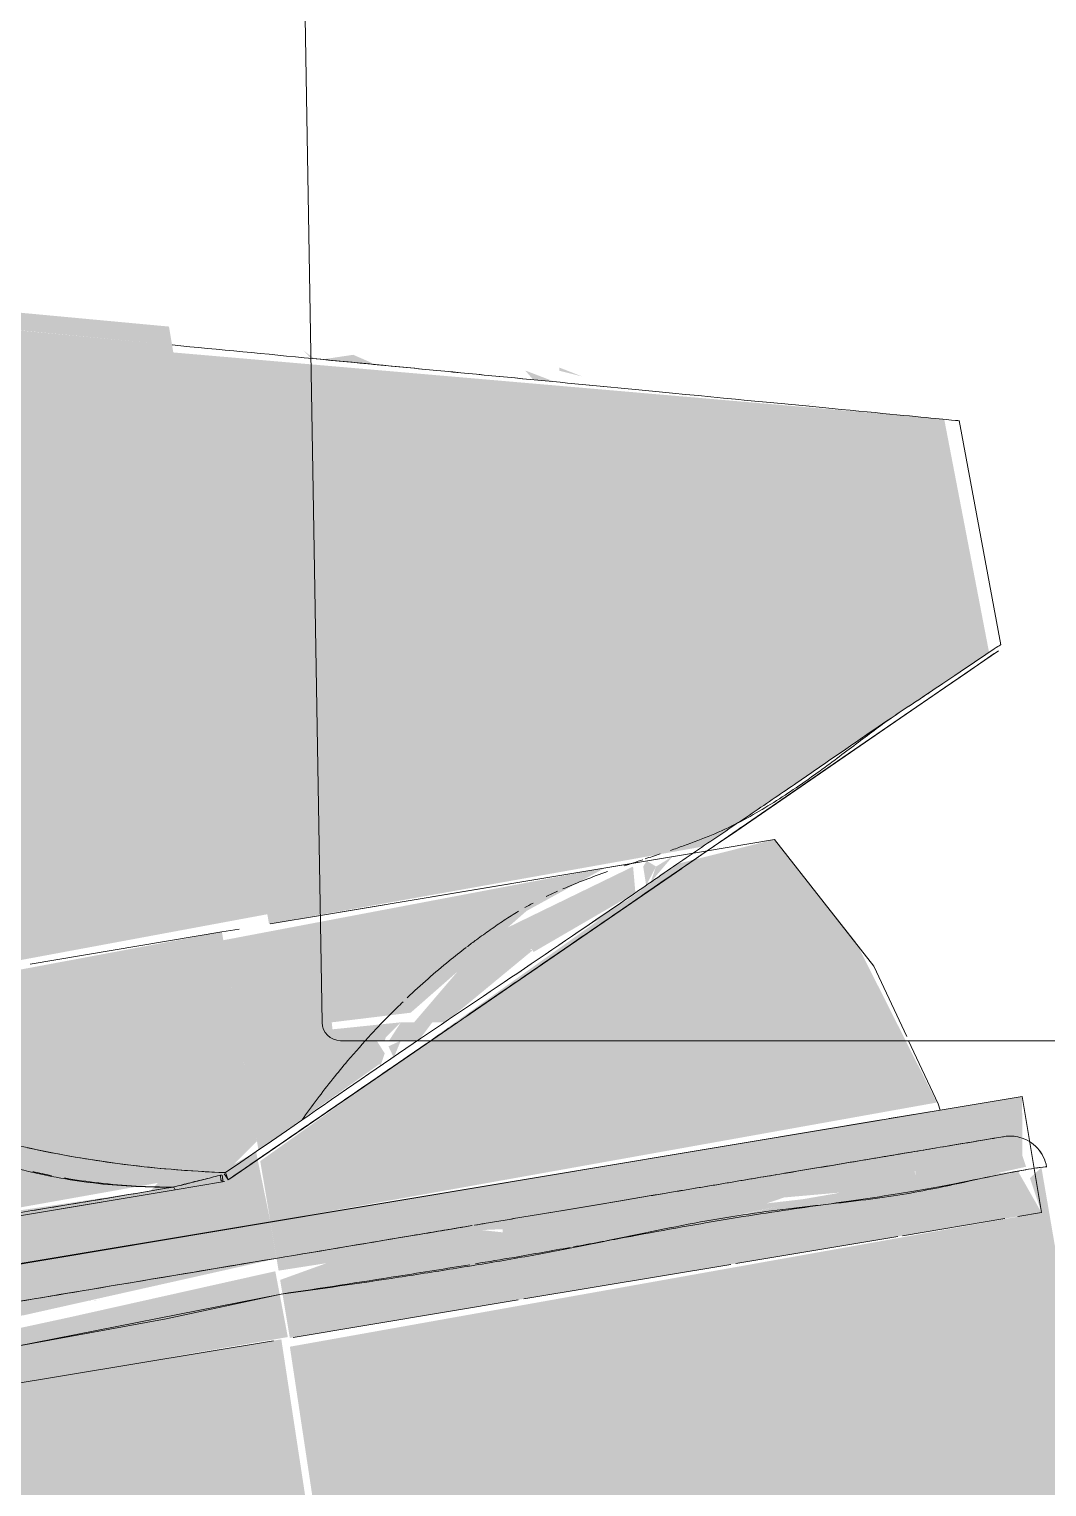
# Model space of a CAD drawing. Header units: millimetres. Extents: x 10406 to 76706, y -2377 to 12445.
# Drawn here: x 39262.58 to 39290.3, y 9205.29 to 9245 of the extents above; entities that cross this region are included whole.
import ezdxf

# ---------------------------------------------------------------- set-up
doc = ezdxf.new("R2010")
doc.units = ezdxf.units.MM
for name, color, linetype, lineweight in [('0-1', 7, 'Continuous', 9), ('A-GENM', 7, 'Continuous', 9), ('A-WALL-PATT', 7, 'Continuous', 9), ('P-SANR-FIXT', 7, 'Continuous', 9)]:
    doc.layers.add(name, color=color, linetype=linetype, lineweight=lineweight)
doc.layers.add('0-2', color=7, linetype='Continuous', lineweight=9, transparency=0.7)

# ---------------------------------------------------------------- blocks, each defined once
blk = doc.blocks.new('смеситель для раковины - Default-30615600-Развертка 3_02-1')
at = {"layer": '0-2'}
for points in [[(24727.625, 9236.4), (24727.541, 9236.901), (24637.844, 9245.265), (24637.872, 9245.042), (24727.265, 9236.434)], [(24715.437, 9218.143), (24730.22, 9220.891), (24727.625, 9236.4), (24637.305, 9244.999), (24636.217, 9243.711), (24636.355, 9243.076), (24637.036, 9242.206), (24637.822, 9242.033), (24659.593, 9239.697), (24673.049, 9237.035), (24681.401, 9234.716), (24689.787, 9231.714), (24698.418, 9227.792), (24707.805, 9222.573), (24715.345, 9218.195)], [(24730.265, 9220.624), (24742.087, 9222.736), (24749.873, 9228.026), (24748.651, 9234.381), (24727.659, 9236.196), (24730.22, 9220.891)], [(24730.304, 9212.511), (24748.451, 9215.761), (24746.233, 9220.162), (24744.028, 9222.927), (24741.405, 9222.27), (24730.027, 9214.166), (24730.188, 9213.204)], [(24738.867, 9220.537), (24740.186, 9221.237), (24739.893, 9221.237), (24738.997, 9220.625)], [(24733.417, 9217.446), (24733.449, 9217.542), (24733.851, 9217.946), (24731.912, 9217.747), (24732.213, 9217.446)], [(24734.336, 9217.446), (24734.713, 9217.946), (24733.855, 9217.944), (24733.533, 9217.446), (24734.191, 9217.446)], [(24746.742, 9100), (24747.252, 9100), (24730.601, 9209.309), (24710.344, 9206.097), (24710.233, 9207.66), (24702.193, 9207.73), (24603.499, 9216.2), (24598.1, 9213.721), (24597.558, 9207.87), (24602.503, 9204.381), (24611.32, 9203.847), (24611.431, 9204.007), (24611.707, 9204.236), (24611.714, 9204.317), (24611.941, 9204.646), (24611.788, 9204.899), (24612.975, 9204.969), (24633.164, 9201.696), (24689.184, 9196.602), (24702.422, 9193.268), (24715.072, 9186.663), (24724.817, 9177.871), (24732.356, 9165.845), (24739.143, 9142.27), (24746.665, 9100)], [(24712.071, 9209.466), (24730.304, 9212.511), (24729.913, 9214.423), (24728.949, 9213.878), (24719.303, 9215.987), (24720.784, 9215.432), (24728.067, 9213.722), (24728.105, 9213.568), (24727.235, 9213.568), (24727.04, 9213.354), (24715.319, 9211.608), (24712.275, 9211.865), (24712.094, 9209.745)], [(24754.136, 9100), (24770.17, 9100), (24756.835, 9181.779), (24751.299, 9213.99), (24750.986, 9213.701), (24751.299, 9212.766), (24730.833, 9209.109), (24747.252, 9100), (24753.601, 9100)], [(24730.783, 9209.339), (24730.793, 9209.371), (24730.781, 9209.348)]]:
    blk.add_hatch(color=256, dxfattribs=at).paths.add_polyline_path(points)
h = blk.add_hatch(color=256, dxfattribs=at)
h.paths.add_polyline_path([(24744.894, 9234.74), (24745.227, 9234.915), (24744.87, 9234.743)])
h.paths.add_polyline_path([(24738.801, 9235.539), (24738.168, 9235.786), (24738.168, 9235.699)])
h.paths.add_polyline_path([(24739.654, 9235.243), (24739.648, 9235.448), (24739.648, 9235.243)])
h.paths.add_polyline_path([(24738.042, 9235.398), (24737.242, 9235.705), (24737.459, 9235.454)])
h.paths.add_polyline_path([(24733.17, 9235.866), (24732.559, 9236.132), (24731.713, 9236.006)])
h.paths.add_polyline_path([(24731.503, 9236.026), (24731.178, 9236.268), (24731.409, 9236.035)])
h = blk.add_hatch(color=256, dxfattribs=at)
h.paths.add_polyline_path([(24738.045, 9235.396), (24737.374, 9235.462), (24737.407, 9235.458)])
h.paths.add_polyline_path([(24739.648, 9235.242), (24738.801, 9235.325), (24738.801, 9235.323)])
h.paths.add_polyline_path([(24733.171, 9235.866), (24733.17, 9235.866), (24731.713, 9236.006)])
h = blk.add_hatch(color=256, dxfattribs=at)
h.paths.add_polyline_path([(24729.977, 9214.467), (24733.277, 9216.81), (24733.419, 9217.097), (24733.198, 9217.446), (24732.007, 9217.652), (24731.973, 9217.946), (24734.123, 9218.208), (24737.281, 9220.982), (24739.415, 9222.155), (24729.021, 9220.183), (24729.953, 9214.613)])
h.paths.add_polyline_path([(24735.07, 9217.946), (24737.441, 9219.906), (24737.039, 9220.046), (24736.67, 9219.854), (24735.063, 9217.946)])
h.paths.add_polyline_path([(24740.655, 9221.758), (24741.252, 9222.463), (24740.805, 9222.19)])
h = blk.add_hatch(color=256, dxfattribs=at)
h.paths.add_polyline_path([(24733.29, 9216.732), (24733.417, 9217.099), (24733.198, 9217.293), (24733.277, 9216.81)])
h.paths.add_polyline_path([(24733.662, 9216.986), (24733.855, 9217.446), (24733.518, 9217.293), (24733.61, 9217.097)])
h.paths.add_polyline_path([(24735.019, 9217.946), (24735.33, 9218.215), (24737.407, 9219.95), (24737.473, 9219.864), (24740.243, 9221.476), (24740.179, 9222.19), (24736.186, 9220.248), (24734.216, 9217.946), (24734.977, 9217.946)])
h.paths.add_polyline_path([(24740.536, 9221.676), (24740.805, 9222.19), (24740.553, 9222.346), (24740.455, 9222.19)])
h = blk.add_hatch(color=256, dxfattribs=at)
h.paths.add_polyline_path([(24715.829, 9211.538), (24727.221, 9213.568), (24728.105, 9213.568), (24728.004, 9213.985), (24719.212, 9215.987), (24715.068, 9218.081), (24715.189, 9217.904), (24714.51, 9217.988), (24713.847, 9217.655), (24712.432, 9213.112), (24712.342, 9212.021), (24715.735, 9211.551)])
h.paths.add_polyline_path([(24729.082, 9213.852), (24729.937, 9214.708), (24728.983, 9220.41), (24715.796, 9217.943), (24720.887, 9215.436), (24728.949, 9213.878)])
h = blk.add_hatch(color=256, dxfattribs=at)
h.paths.add_polyline_path([(24736.053, 9212.287), (24736.629, 9212.225), (24736.629, 9212.311)])
h.paths.add_polyline_path([(24730.527, 9211.181), (24747.867, 9213.893), (24747.867, 9213.621), (24747.997, 9213.364), (24750.881, 9214.013), (24750.783, 9214.305), (24750.771, 9215.929), (24730.306, 9212.504), (24730.525, 9211.192)])
h.paths.add_polyline_path([(24742.681, 9212.623), (24746.168, 9213.365), (24744.801, 9213.127), (24743.515, 9212.979), (24742.863, 9212.7)])
h = blk.add_hatch(color=256, dxfattribs=at)
h.paths.add_polyline_path([(24730.833, 9209.348), (24751.299, 9212.766), (24750.663, 9213.884), (24747.883, 9213.632), (24747.847, 9213.89), (24731.938, 9211.423), (24730.569, 9210.929), (24730.829, 9209.371)])
h.paths.add_polyline_path([(24735.423, 9212.042), (24736.947, 9212.324), (24735.515, 9212.056)])
h.paths.add_polyline_path([(24742.681, 9212.623), (24744.293, 9213.175), (24745.807, 9213.308), (24742.863, 9212.646)])
h = blk.add_hatch(color=256, dxfattribs=at)
h.paths.add_polyline_path([(24712.012, 9208.288), (24723.598, 9209.968), (24730.471, 9211.51), (24730.304, 9212.504), (24709.838, 9209.093), (24710.302, 9208.369), (24711.916, 9208.44)])
h.paths.add_polyline_path([(24713.822, 9208.691), (24714.282, 9208.89), (24713.971, 9208.721)])
h = blk.add_hatch(color=256, dxfattribs=at)
h.paths.add_polyline_path([(24725.66, 9210.387), (24723.98, 9210.282), (24725.61, 9210.38)])
h.paths.add_polyline_path([(24710.366, 9205.93), (24730.778, 9209.371), (24730.437, 9211.165), (24724.817, 9209.907), (24723.36, 9209.592), (24714.427, 9208.111), (24714.203, 9208.088), (24710.272, 9207.459), (24710.344, 9206.097)])
h.paths.add_polyline_path([(24710.224, 9208.071), (24710.302, 9208.369), (24710.203, 9208.126)])
at = {"layer": '0-1'}
for p, q in [((24750.191, 9228.234), (24749.059, 9234.344)), ((24741.63, 9222.226), (24742.208, 9222.623)), ((24741.761, 9222.318), (24735.596, 9218.082)), ((24736.955, 9219.014), (24741.506, 9222.141)), ((24735.72, 9218.166), (24736.752, 9218.875)), ((24735.398, 9217.946), (24734.696, 9217.464)), ((24734.698, 9217.464), (24735.4, 9217.946)), ((24729.151, 9213.653), (24734.549, 9217.361)), ((24734.696, 9217.464), (24729.196, 9213.684)), ((24751.299, 9212.766), (24750.771, 9215.929))]:
    blk.add_line(p, q, dxfattribs=at)
at = {"layer": '0-1', "flags": 128}
for points in [[(24742.208, 9222.623), (24742.855, 9223.067), (24747.037, 9225.94), (24749.361, 9227.537), (24750.131, 9228.067), (24749.756, 9227.81), (24748.673, 9227.066), (24745.238, 9224.706), (24741.761, 9222.318)], [(24744.028, 9222.927), (24746.736, 9219.474), (24747.63, 9217.557)], [(24747.682, 9217.446), (24748.484, 9215.727), (24748.541, 9215.555)]]:
    blk.add_lwpolyline(points, dxfattribs=at)
at = {"layer": 'P-SANR-FIXT'}
for p, q in [((24744.028, 9222.927), (24742.043, 9222.595)), ((24742.043, 9222.595), (24744.028, 9222.927)), ((24731.719, 9220.867), (24742.043, 9222.595)), ((24742.043, 9222.595), (24732.206, 9220.949)), ((24731.719, 9220.867), (24730.297, 9220.629)), ((24730.297, 9220.629), (24731.719, 9220.867)), ((24729.452, 9220.488), (24728.983, 9220.41)), ((24728.983, 9220.41), (24729.452, 9220.488)), ((24728.983, 9220.41), (24723.76, 9219.535)), ((24723.76, 9219.535), (24728.983, 9220.41)), ((24750.771, 9215.929), (24730.304, 9212.511)), ((24748.761, 9215.593), (24750.771, 9215.929)), ((24730.306, 9212.504), (24746.944, 9215.288)), ((24746.944, 9215.288), (24730.306, 9212.504)), ((24730.306, 9212.511), (24746.862, 9215.276)), ((24731.159, 9215.279), (24730.745, 9214.993)), ((24747.153, 9215.323), (24748.541, 9215.555)), ((24748.541, 9215.555), (24747.153, 9215.323)), ((24747.232, 9215.338), (24748.761, 9215.593)), ((24730.745, 9214.993), (24730.333, 9214.711)), ((24729.498, 9214.138), (24729.083, 9213.852)), ((24729.913, 9214.423), (24729.498, 9214.138)), ((24729.15, 9213.652), (24729.083, 9213.852)), ((24727.708, 9213.387), (24723.795, 9212.732)), ((24727.675, 9213.459), (24727.701, 9213.402)), ((24727.675, 9213.459), (24727.701, 9213.402)), ((24727.701, 9213.402), (24727.708, 9213.387)), ((24727.701, 9213.402), (24727.708, 9213.387)), ((24728.995, 9213.603), (24727.708, 9213.387)), ((24709.838, 9209.093), (24730.304, 9212.511)), ((24713.665, 9209.719), (24730.304, 9212.504)), ((24730.304, 9212.504), (24713.665, 9209.719)), ((24730.304, 9212.511), (24713.747, 9209.745)), ((24750.298, 9212.598), (24747.516, 9212.134)), ((24747.516, 9212.134), (24750.298, 9212.598)), ((24751.299, 9212.766), (24750.656, 9212.658)), ((24750.656, 9212.658), (24751.299, 9212.766)), ((24747.39, 9212.113), (24742.973, 9211.375)), ((24742.973, 9211.375), (24747.39, 9212.113)), ((24742.842, 9211.353), (24737.203, 9210.411)), ((24737.203, 9210.411), (24742.842, 9211.353)), ((24730.601, 9210.541), (24723.304, 9209.107)), ((24727.469, 9209.872), (24730.601, 9210.541)), ((24737.047, 9210.385), (24730.922, 9209.362)), ((24730.922, 9209.362), (24737.047, 9210.385)), ((24723.305, 9209.108), (24727.469, 9209.872)), ((24710.366, 9205.93), (24730.384, 9209.273)), ((24730.384, 9209.273), (24710.366, 9205.93))]:
    blk.add_line(p, q, dxfattribs=at)
at = {"layer": 'P-SANR-FIXT', "flags": 128}
for points in [[(24743.412, 9223.454), (24745.891, 9225.158), (24747.886, 9226.529), (24749.284, 9227.49), (24750.012, 9227.99)], [(24750.012, 9227.99), (24750.012, 9227.99), (24749.284, 9227.49), (24747.886, 9226.529), (24745.891, 9225.158), (24743.413, 9223.454)], [(24729.083, 9213.852), (24729.498, 9214.138), (24729.913, 9214.423), (24730.329, 9214.708), (24730.745, 9214.993), (24731.159, 9215.279)], [(24728.947, 9213.774), (24728.947, 9213.731), (24728.95, 9213.691), (24728.953, 9213.656), (24728.969, 9213.631), (24728.998, 9213.615), (24729.025, 9213.609), (24729.05, 9213.612)], [(24751.439, 9214.013), (24751.444, 9214.014), (24751.446, 9214.014)], [(24751.446, 9214.014), (24751.444, 9214.014), (24751.439, 9214.013)], [(24712.058, 9210.768), (24709.978, 9210.42), (24709.978, 9210.42), (24712.058, 9210.768), (24715.984, 9211.425), (24721.391, 9212.33), (24727.708, 9213.387)], [(24727.708, 9213.387), (24728.352, 9213.495), (24728.995, 9213.603)]]:
    blk.add_lwpolyline(points, dxfattribs=at)
at = {"layer": 'P-SANR-FIXT'}
for points in [[(24727.625, 9236.4), (24728.909, 9236.276), (24730.193, 9236.152), (24731.459, 9236.03)], [(24731.459, 9236.03), (24730.193, 9236.152), (24728.909, 9236.276), (24727.625, 9236.4)], [(24731.554, 9236.021), (24732.111, 9235.968), (24732.664, 9235.914), (24733.212, 9235.862)], [(24733.212, 9235.862), (24733.76, 9235.809), (24734.302, 9235.757), (24734.838, 9235.705)], [(24734.838, 9235.705), (24735.416, 9235.649), (24735.986, 9235.594), (24736.546, 9235.541)], [(24736.546, 9235.541), (24737.665, 9235.433), (24738.743, 9235.329), (24739.763, 9235.231)], [(24739.763, 9235.231), (24740.275, 9235.182), (24740.771, 9235.134), (24741.251, 9235.087)], [(24741.251, 9235.087), (24743.168, 9234.903), (24744.819, 9234.744), (24746.092, 9234.621)], [(24746.092, 9234.621), (24747.365, 9234.499), (24748.259, 9234.413), (24748.706, 9234.37)], [(24748.706, 9234.37), (24748.93, 9234.348), (24749.041, 9234.337), (24749.041, 9234.337)], [(24750.191, 9228.234), (24750.191, 9228.234), (24750.084, 9228.167), (24749.873, 9228.027)], [(24743.413, 9223.454), (24743.021, 9223.185), (24742.617, 9222.908), (24742.202, 9222.623)], [(24740.916, 9222.534), (24740.78, 9222.489), (24740.644, 9222.444), (24740.507, 9222.398)], [(24742.029, 9222.503), (24741.897, 9222.413), (24741.764, 9222.321), (24741.63, 9222.229)], [(24739.482, 9222.052), (24739.077, 9221.909), (24738.671, 9221.756), (24738.27, 9221.582)], [(24740.444, 9222.377), (24740.275, 9222.321), (24740.105, 9222.265), (24739.935, 9222.207)], [(24738.125, 9221.519), (24738.019, 9221.471), (24737.914, 9221.422), (24737.809, 9221.372)], [(24737.058, 9220.971), (24736.927, 9220.893), (24736.798, 9220.812), (24736.67, 9220.728)], [(24737.455, 9221.193), (24737.379, 9221.153), (24737.305, 9221.113), (24737.231, 9221.071)], [(24739.034, 9220.445), (24738.843, 9220.314), (24738.65, 9220.182), (24738.457, 9220.048)], [(24739.502, 9220.767), (24739.347, 9220.66), (24739.191, 9220.553), (24739.034, 9220.445)], [(24736.641, 9218.8), (24737.183, 9219.173), (24737.719, 9219.541), (24738.247, 9219.905)], [(24738.248, 9219.905), (24737.72, 9219.542), (24737.183, 9219.173), (24736.641, 9218.8)], [(24735.398, 9217.946), (24735.815, 9218.233), (24736.23, 9218.518), (24736.641, 9218.8)], [(24736.233, 9218.52), (24736.062, 9218.403), (24735.891, 9218.285), (24735.72, 9218.167)], [(24733.564, 9218.16), (24733.39, 9217.985), (24733.219, 9217.806), (24733.05, 9217.623)], [(24734.697, 9217.464), (24734.852, 9217.571), (24735.007, 9217.678), (24735.162, 9217.784)], [(24731.159, 9215.279), (24732.236, 9216.035), (24733.32, 9216.777), (24734.393, 9217.503)], [(24734.549, 9217.362), (24734.004, 9216.988), (24733.455, 9216.611), (24732.904, 9216.232)], [(24732.904, 9216.232), (24733.41, 9216.58), (24733.913, 9216.926), (24734.414, 9217.27)], [(24729.196, 9213.684), (24729.813, 9214.108), (24731.051, 9214.958), (24732.287, 9215.808), (24732.904, 9216.232)], [(24732.904, 9216.232), (24732.28, 9215.803), (24731.654, 9215.373), (24731.028, 9214.943)], [(24732.004, 9216.406), (24731.715, 9216.044), (24731.433, 9215.668), (24731.159, 9215.279)], [(24731.028, 9214.943), (24730.402, 9214.512), (24729.775, 9214.082), (24729.15, 9213.652)], [(24750.287, 9214.834), (24750.212, 9214.821), (24749.634, 9214.725), (24748.61, 9214.553)], [(24750.499, 9214.847), (24750.428, 9214.851), (24750.357, 9214.846), (24750.287, 9214.834)], [(24750.499, 9214.847), (24750.428, 9214.85), (24750.357, 9214.846), (24750.287, 9214.834)], [(24723.835, 9213.88), (24724.003, 9213.842), (24724.171, 9213.806), (24724.338, 9213.773)], [(24724.693, 9213.706), (24725.005, 9213.652), (24725.317, 9213.606), (24725.631, 9213.57)], [(24728.584, 9213.69), (24728.508, 9213.67), (24728.355, 9213.633), (24728.203, 9213.597), (24728.127, 9213.578)], [(24728.99, 9213.786), (24729.009, 9213.688), (24729.012, 9213.599), (24728.995, 9213.603)], [(24729.15, 9213.652), (24729.155, 9213.653), (24729.107, 9213.731), (24729.044, 9213.816)], [(24747.26, 9213.253), (24748.495, 9213.45), (24749.492, 9213.664), (24750.197, 9213.803)], [(24750.283, 9213.82), (24750.516, 9213.866), (24750.715, 9213.902), (24750.878, 9213.931)], [(24751.153, 9213.976), (24751.316, 9214.002), (24751.412, 9214.013), (24751.439, 9214.013)], [(24727.675, 9213.459), (24726.848, 9213.32), (24726.031, 9213.183), (24725.228, 9213.05)], [(24725.631, 9213.57), (24726.305, 9213.491), (24726.984, 9213.455), (24727.675, 9213.459)], [(24728.127, 9213.578), (24728.051, 9213.559), (24727.901, 9213.519), (24727.75, 9213.481), (24727.675, 9213.462)], [(24725.145, 9213.036), (24724.701, 9212.962), (24724.261, 9212.889), (24723.826, 9212.817)], [(24742.688, 9212.574), (24743.559, 9212.719), (24744.381, 9212.838), (24745.145, 9212.946)], [(24745.145, 9212.946), (24745.91, 9213.054), (24746.617, 9213.151), (24747.26, 9213.253)], [(24739.934, 9212.081), (24740.896, 9212.258), (24741.817, 9212.429), (24742.688, 9212.574)], [(24738.554, 9211.829), (24739.022, 9211.913), (24739.483, 9211.998), (24739.934, 9212.081)], [(24736.94, 9211.544), (24737.456, 9211.633), (24737.965, 9211.723), (24738.466, 9211.813)], [(24730.455, 9211.515), (24728.032, 9211.11), (24723.19, 9210.299), (24718.352, 9209.49), (24715.934, 9209.085)], [(24725.508, 9210.687), (24727.157, 9210.963), (24728.806, 9211.239), (24730.455, 9211.515)], [(24735.889, 9211.368), (24736.242, 9211.426), (24736.592, 9211.485), (24736.94, 9211.544)]]:
    blk.add_open_spline(points, degree=3, dxfattribs=at)
for points, knots in [([(24749.041, 9234.337), (24749.041, 9234.337), (24748.706, 9234.37), (24746.47, 9234.585), (24741.517, 9235.062), (24736.116, 9235.582), (24732.606, 9235.92), (24731.459, 9236.03)], [-0.5, -0.5, -0.5, -0.5, -0.4444444, -0.3333333, -0.2222222, -0.1111111, -0.0582824, -0.0582824, -0.0582824, -0.0582824]), ([(24734.393, 9217.503), (24735.414, 9218.195), (24737.46, 9219.569), (24739.88, 9221.224), (24741.717, 9222.493), (24743.038, 9223.385), (24744.288, 9224.229), (24745.447, 9225.03), (24746.504, 9225.762), (24747.448, 9226.4), (24748.272, 9226.945), (24749.191, 9227.567), (24749.976, 9228.099), (24750.191, 9228.234), (24750.191, 9228.234)], [0.0569102, 0.0569102, 0.0569102, 0.0569102, 0.1111111, 0.1666667, 0.1944444, 0.2222222, 0.25, 0.2777778, 0.3055556, 0.3333333, 0.3611111, 0.3888889, 0.4444444, 0.5, 0.5, 0.5, 0.5]), ([(24749.873, 9228.027), (24749.662, 9227.886), (24749.191, 9227.566), (24748.387, 9227.024), (24747.86, 9226.67), (24747.575, 9226.483), (24747.428, 9226.384)], [0.5555556, 0.5555556, 0.5555556, 0.5555556, 0.6111111, 0.6388889, 0.6527778, 0.6666667, 0.6666667, 0.6666667, 0.6666667]), ([(24747.428, 9226.384), (24747.281, 9226.285), (24746.979, 9226.076), (24746.344, 9225.604), (24745.486, 9224.948), (24744.532, 9224.265), (24743.697, 9223.743), (24743.255, 9223.494), (24743.026, 9223.376)], [0.6666667, 0.6666667, 0.6666667, 0.6666667, 0.6805556, 0.6944444, 0.7222222, 0.75, 0.7638889, 0.7777778, 0.7777778, 0.7777778, 0.7777778]), ([(24738.247, 9219.905), (24738.776, 9220.268), (24740.597, 9221.52), (24742.297, 9222.688), (24743.412, 9223.454)], [0.2222222, 0.2222222, 0.2222222, 0.2222222, 0.4444444, 1, 1, 1, 1]), ([(24743.026, 9223.376), (24742.797, 9223.259), (24742.323, 9223.039), (24741.699, 9222.804), (24741.317, 9222.671), (24741.197, 9222.63)], [0.77777778, 0.77777778, 0.77777778, 0.77777778, 0.79166667, 0.80555556, 0.81183714, 0.81183714, 0.81183714, 0.81183714]), ([(24741.306, 9222.007), (24741.062, 9221.839), (24740.65, 9221.556), (24740.231, 9221.268), (24740.062, 9221.152)], [0.3333333, 0.3333333, 0.3333333, 0.3333333, 0.4444444, 0.5183996, 0.5183996, 0.5183996, 0.5183996]), ([(24736.67, 9220.728), (24736.543, 9220.643), (24736.29, 9220.469), (24735.951, 9220.225), (24735.739, 9220.066), (24735.652, 9220)], [0.88888889, 0.88888889, 0.88888889, 0.88888889, 0.89583333, 0.90277778, 0.9076432, 0.9076432, 0.9076432, 0.9076432]), ([(24735.63, 9219.982), (24735.476, 9219.865), (24734.932, 9219.435), (24734.403, 9218.969), (24734.03, 9218.616)], [0.90806313, 0.90806313, 0.90806313, 0.90806313, 0.91666667, 0.93880944, 0.93880944, 0.93880944, 0.93880944]), ([(24733.917, 9218.508), (24733.861, 9218.454), (24733.742, 9218.338), (24733.625, 9218.221), (24733.564, 9218.16)], [0.941053105, 0.941053105, 0.941053105, 0.941053105, 0.944444444, 0.948149477, 0.948149477, 0.948149477, 0.948149477]), ([(24735.398, 9217.946), (24735.264, 9217.854), (24735.031, 9217.694), (24734.796, 9217.533), (24734.696, 9217.464)], [0.3367499, 0.3367499, 0.3367499, 0.3367499, 0.4444444, 0.524635, 0.524635, 0.524635, 0.524635]), ([(24733.05, 9217.623), (24732.832, 9217.387), (24732.48, 9216.989), (24732.138, 9216.573), (24732.006, 9216.408)], [0.95865947, 0.95865947, 0.95865947, 0.95865947, 0.97222222, 0.98090437, 0.98090437, 0.98090437, 0.98090437]), ([(24727.675, 9213.459), (24726.977, 9213.449), (24725.608, 9213.511), (24723.591, 9213.87), (24721.894, 9214.396), (24720.673, 9214.885), (24719.961, 9215.198), (24719.422, 9215.448), (24718.866, 9215.724), (24718.249, 9216.052), (24717.809, 9216.298), (24717.566, 9216.437)], [0, 0, 0, 0, 0.0357143, 0.0714286, 0.1071429, 0.125, 0.1339286, 0.1428571, 0.1517857, 0.1607143, 0.1712106, 0.1712106, 0.1712106, 0.1712106]), ([(24719.838, 9215.663), (24720.063, 9215.578), (24720.741, 9215.338), (24721.884, 9214.976), (24724.673, 9214.248), (24727.09, 9213.926), (24729.083, 9213.852)], [0.8871528, 0.8871528, 0.8871528, 0.8871528, 0.8958333, 0.9131944, 0.9305556, 1, 1, 1, 1]), ([(24751.438, 9214.013), (24751.406, 9214.2), (24751.274, 9214.465), (24750.979, 9214.712), (24750.67, 9214.845), (24750.427, 9214.859), (24750.287, 9214.834)], [0, 0, 0, 0, 0.363636, 0.545455, 0.727273, 1, 1, 1, 1]), ([(24751.438, 9214.013), (24751.406, 9214.2), (24751.274, 9214.465), (24750.979, 9214.712), (24750.67, 9214.845), (24750.427, 9214.859), (24750.287, 9214.834)], [0, 0, 0, 0, 0.363636, 0.545455, 0.727273, 1, 1, 1, 1]), ([(24751.438, 9214.013), (24751.406, 9214.2), (24751.274, 9214.465), (24750.979, 9214.712), (24750.67, 9214.845), (24750.427, 9214.859), (24750.287, 9214.834)], [0, 0, 0, 0, 0.363636, 0.545455, 0.727273, 1, 1, 1, 1]), ([(24751.438, 9214.013), (24751.406, 9214.2), (24751.273, 9214.464), (24750.978, 9214.711), (24750.669, 9214.844), (24750.427, 9214.859), (24750.287, 9214.834)], [0, 0, 0, 0, 0.363636, 0.545455, 0.727273, 1, 1, 1, 1]), ([(24751.438, 9214.013), (24751.406, 9214.2), (24751.273, 9214.464), (24750.978, 9214.711), (24750.669, 9214.844), (24750.427, 9214.859), (24750.287, 9214.834)], [0, 0, 0, 0, 0.363636, 0.545455, 0.727273, 1, 1, 1, 1]), ([(24729.083, 9213.852), (24728.285, 9213.882), (24726.71, 9214), (24724.928, 9214.272), (24723.931, 9214.477), (24723.691, 9214.53)], [0, 0, 0, 0, 0.02777778, 0.05555556, 0.06439883, 0.06439883, 0.06439883, 0.06439883]), ([(24737.995, 9212.777), (24738.589, 9212.876), (24739.751, 9213.071), (24741.401, 9213.347), (24742.688, 9213.562), (24743.658, 9213.725), (24744.588, 9213.88), (24745.666, 9214.061), (24746.818, 9214.254), (24747.82, 9214.421), (24749.508, 9214.704), (24750.213, 9214.822), (24750.287, 9214.834)], [0.25, 0.25, 0.25, 0.25, 0.3125, 0.375, 0.4375, 0.46875, 0.5, 0.5625, 0.625, 0.6875, 0.75, 1, 1, 1, 1]), ([(24748.405, 9214.519), (24748.204, 9214.485), (24747.699, 9214.401), (24746.779, 9214.247), (24745.624, 9214.054), (24744.759, 9213.909), (24744.303, 9213.833)], [0.2662707, 0.2662707, 0.2662707, 0.2662707, 0.3125, 0.375, 0.4375, 0.5, 0.5, 0.5, 0.5]), ([(24750.971, 9214.7), (24750.89, 9214.75), (24750.736, 9214.816), (24750.57, 9214.843), (24750.499, 9214.847)], [0.5454545, 0.5454545, 0.5454545, 0.5454545, 0.7272727, 0.8636364, 0.8636364, 0.8636364, 0.8636364]), ([(24750.971, 9214.699), (24750.89, 9214.749), (24750.735, 9214.816), (24750.57, 9214.843), (24750.499, 9214.847)], [0.5454545, 0.5454545, 0.5454545, 0.5454545, 0.7272727, 0.8636364, 0.8636364, 0.8636364, 0.8636364]), ([(24751.438, 9214.013), (24751.406, 9214.2), (24751.274, 9214.465), (24751.052, 9214.65), (24750.971, 9214.7)], [0, 0, 0, 0, 0.3636364, 0.5454545, 0.5454545, 0.5454545, 0.5454545]), ([(24751.438, 9214.013), (24751.406, 9214.2), (24751.273, 9214.464), (24751.052, 9214.649), (24750.971, 9214.699)], [0, 0, 0, 0, 0.3636364, 0.5454545, 0.5454545, 0.5454545, 0.5454545]), ([(24727.675, 9213.462), (24727.818, 9213.496), (24728.032, 9213.551), (24728.321, 9213.621), (24728.61, 9213.693), (24728.825, 9213.752), (24728.968, 9213.792)], [0, 0, 0, 0, 0.333333, 0.5, 0.666667, 1, 1, 1, 1]), ([(24751.439, 9214.013), (24751.409, 9214.016), (24751.191, 9213.986), (24750.361, 9213.845), (24749.065, 9213.557), (24747.334, 9213.198), (24745.199, 9212.962), (24742.728, 9212.669), (24740.432, 9212.195), (24738.477, 9211.79), (24736.954, 9211.506), (24735.386, 9211.249), (24733.265, 9210.914), (24731.659, 9210.684), (24730.601, 9210.543)], [0, 0, 0, 0, 0.1, 0.2, 0.3, 0.4, 0.5, 0.6, 0.7, 0.75, 0.8, 0.85, 0.9, 1, 1, 1, 1]), ([(24744.063, 9213.792), (24743.912, 9213.767), (24743.525, 9213.702), (24742.635, 9213.553), (24741.342, 9213.337), (24739.688, 9213.06), (24738.527, 9212.866), (24737.934, 9212.767)], [0.5109097, 0.5109097, 0.5109097, 0.5109097, 0.53125, 0.5625, 0.625, 0.6875, 0.75, 0.75, 0.75, 0.75]), ([(24709.551, 9210.399), (24709.56, 9210.384), (24709.6, 9210.379), (24709.678, 9210.429), (24709.728, 9210.479), (24709.77, 9210.526), (24709.81, 9210.591), (24709.86, 9210.705), (24709.944, 9210.961), (24710.091, 9211.427), (24710.427, 9211.952), (24711.039, 9212.258), (24712.023, 9212.175), (24713.232, 9211.898), (24714.32, 9211.657), (24715.081, 9211.56), (24715.511, 9211.535), (24715.83, 9211.535), (24716.147, 9211.551), (24716.573, 9211.583), (24717.325, 9211.671), (24718.429, 9211.863), (24719.588, 9212.095), (24720.552, 9212.278), (24721.294, 9212.405), (24722.052, 9212.527), (24723.08, 9212.696), (24724.922, 9212.999), (24726.564, 9213.273), (24727.675, 9213.459)], [0.5, 0.5, 0.5, 0.5, 0.5277778, 0.5416667, 0.5486111, 0.5555556, 0.5625, 0.5694444, 0.5833333, 0.6111111, 0.6388889, 0.6666667, 0.6944444, 0.7222222, 0.75, 0.7638889, 0.7708333, 0.7777778, 0.7847222, 0.7916667, 0.8055556, 0.8333333, 0.8611111, 0.875, 0.8888889, 0.9027778, 0.9166667, 0.9444444, 1, 1, 1, 1]), ([(24737.934, 9212.767), (24737.342, 9212.668), (24736.65, 9212.552), (24735.948, 9212.434), (24735.859, 9212.42)], [0.75, 0.75, 0.75, 0.75, 0.8125, 0.82148999, 0.82148999, 0.82148999, 0.82148999]), ([(24735.868, 9212.421), (24735.972, 9212.438), (24736.693, 9212.559), (24737.401, 9212.678), (24737.995, 9212.777)], [0.17705914, 0.17705914, 0.17705914, 0.17705914, 0.1875, 0.25, 0.25, 0.25, 0.25]), ([(24730.455, 9211.515), (24731.764, 9211.734), (24733.551, 9212.033), (24735.302, 9212.326), (24735.793, 9212.409)], [0, 0, 0, 0, 0.125, 0.1745501, 0.1745501, 0.1745501, 0.1745501]), ([(24735.784, 9212.407), (24735.282, 9212.323), (24733.53, 9212.03), (24731.747, 9211.731), (24730.455, 9211.515)], [0.8240196, 0.8240196, 0.8240196, 0.8240196, 0.875, 1, 1, 1, 1]), ([(24730.601, 9210.543), (24731.656, 9210.7), (24733.381, 9210.966), (24735.094, 9211.238), (24735.738, 9211.344)], [0, 0, 0, 0, 0.1, 0.161498, 0.161498, 0.161498, 0.161498]), ([(24715.934, 9209.085), (24718.353, 9209.49), (24721.544, 9210.024), (24724.736, 9210.558), (24725.508, 9210.687)], [0, 0, 0, 0, 0.5, 0.659377, 0.659377, 0.659377, 0.659377])]:
    blk.add_open_spline(points, degree=3, knots=knots, dxfattribs=at)
blk = doc.blocks.new('TOY_Диспансер мыло - Дозатор Elegance new 11654 019001 хром-30769669-Развертка 3_02-1')
at = {"layer": 'A-GENM'}
for p, q in [((24729.526, 9347.876), (24731.713, 9217.946)), ((24732.213, 9217.446), (24801.026, 9217.446))]:
    blk.add_line(p, q, dxfattribs=at)
blk.add_arc((24732.213, 9217.946), 0.5, 180, 270, dxfattribs=at)

msp = doc.modelspace()

# ---------------------------------------------------------------- hatches: boundary and pattern name
at = {"layer": 'A-WALL-PATT'}
h = msp.add_hatch(dxfattribs=at)
h.set_pattern_fill('FP_13', color=256, style=0, pattern_type=2)
h.set_pattern_definition([(90, (39345.56, 8400), (-300, 2e-14), []), (180, (39345.56, 8400), (-4e-14, -300), [])])
h.paths.add_polyline_path([(39153.815, 9216.243), (39154.306, 9215.959), (39154.709, 9216.111)])
h.paths.add_polyline_path([(39170.041, 9214.607), (39169.294, 9214.427), (39169.383, 9214.248), (39170.418, 9214.478)])
h.paths.add_polyline_path([(39174.822, 9214.173), (39174.482, 9214.384), (39175.698, 9214.248)])
h.paths.add_polyline_path([(39205.844, 9211.581), (39206.12, 9211.389), (39205.857, 9211.578)])
h.paths.add_polyline_path([(39229.338, 9229.186), (39230.13, 9229.186), (39229.73, 9229.359)])
h.paths.add_polyline_path([(39176.721, 9245.536), (39174.859, 9243.711), (39175.039, 9243.123), (39175.039, 9243.436), (39175.089, 9243.952), (39176.384, 9245.02), (39176.692, 9245.265), (39176.705, 9245.393)])
h.paths.add_polyline_path([(38589.849, 8400), (38654.849, 8400), (38664.203, 8565.01), (38669.849, 8670), (38849.849, 8670), (38859.71, 8488.939), (38864.849, 8400), (38946.624, 8400), (38945.233, 8400.372), (39045.562, 8427.318), (39045.562, 8500), (38890.062, 8500.25), (38890.062, 8876.553), (38793.392, 8879.202), (38793.392, 9096.825), (38890.062, 9096.825), (38890.062, 9100), (39263.346, 9100.163), (39252.405, 9160.669), (39248.031, 9173.101), (39239.586, 9183.704), (39226.397, 9191.809), (39212.35, 9196.247), (39203.731, 9197.826), (39203.645, 9198.126), (39198.198, 9198.571), (39198.048, 9198.483), (39191.579, 9199.025), (39181.605, 9200.23), (39181.605, 9200.423), (39180.486, 9200.405), (39177.325, 9200.531), (39174.589, 9200.669), (39167.392, 9201.088), (39167.241, 9200.835), (39166.213, 9200.338), (39165.383, 9200.142), (39163.93, 9200.398), (39161.068, 9199.665), (39157.839, 9199.665), (39155.218, 9200.762), (39152.14, 9202.477), (39147.454, 9203.154), (39144.758, 9203.489), (39144.769, 9203.775), (39143.829, 9203.948), (39140.066, 9204.116), (39141.103, 9203.382), (39138.898, 9204.081), (39136.989, 9205.225), (39135.565, 9207.083), (39135.116, 9208.243), (39134.735, 9210.038), (39135.157, 9212.694), (39135.964, 9214.248), (39137.759, 9216.083), (39139.222, 9216.887), (39140.48, 9217.17), (39142.046, 9217.201), (39144.006, 9217.085), (39147.832, 9216.841), (39171.202, 9214.65), (39171.898, 9214.607), (39178.163, 9213.682), (39183.359, 9213.251), (39187.074, 9213.212), (39190.741, 9212.819), (39194.552, 9212.473), (39194.784, 9212.583), (39202.817, 9211.766), (39202.958, 9211.929), (39208.164, 9211.395), (39208.164, 9211.147), (39213.836, 9210.787), (39213.059, 9211.048), (39215.643, 9210.838), (39218.817, 9210.46), (39218.385, 9210.338), (39219.069, 9210.081), (39220.367, 9210.005), (39224.211, 9209.718), (39225.257, 9209.73), (39225.257, 9209.926), (39226.828, 9209.893), (39248.248, 9208.314), (39248.923, 9208.466), (39248.687, 9209.093), (39250.943, 9209.745), (39250.915, 9212.059), (39249.828, 9212.041), (39248.892, 9210.993), (39247.388, 9212.546), (39247.388, 9212.844), (39248.227, 9212.936), (39248.227, 9213.129), (39247.815, 9213.457), (39246.967, 9213.759), (39246.872, 9214.602), (39245.942, 9215.442), (39244.188, 9217.012), (39244.493, 9217.012), (39244.732, 9217.213), (39244.948, 9217.655), (39243.83, 9218.418), (39242.978, 9218.886), (39240.733, 9220.801), (39240.445, 9220.822), (39240.182, 9221.441), (39240.345, 9221.662), (39240.345, 9221.891), (39239.833, 9222.309), (39239.203, 9222.376), (39238.763, 9222.743), (39238.763, 9223.022), (39239.086, 9223.134), (39237.104, 9224.128), (39236.277, 9224.578), (39235.846, 9225.02), (39235.292, 9225.541), (39235.532, 9225.821), (39233.548, 9226.606), (39233.548, 9226.902), (39232.666, 9227.195), (39232.132, 9227.599), (39228.135, 9229.993), (39227.91, 9230.356), (39225.604, 9230.974), (39226.229, 9230.913), (39225.446, 9231.349), (39225.446, 9231.593), (39226.585, 9231.61), (39227.303, 9231.731), (39225.727, 9232.361), (39223.684, 9233.032), (39221.49, 9234.007), (39214.359, 9236.275), (39214.153, 9236.486), (39209.834, 9237.286), (39198.309, 9239.339), (39198.706, 9239.578), (39198.074, 9239.668), (39196.698, 9239.593), (39188.949, 9240.42), (39188.941, 9240.34), (39175.885, 9241.751), (39175.034, 9242.334), (39174.537, 9243.73), (39175.039, 9244.732), (39175.822, 9245.336), (39176.804, 9245.528), (39270.027, 9236.268), (39270.251, 9236.434), (39268.374, 9347.876), (39268.874, 9348.376), (39289.509, 9348.376), (39289.509, 9361.511), (39290.009, 9362.011), (39295.58, 9362.254), (39296.245, 9362.919), (39296.489, 9363.828), (39296.427, 9372.852), (39294.806, 9372.852), (39294.306, 9373.352), (39294.306, 9386.84), (39253.868, 9386.84), (39253.868, 9392.766), (39294.306, 9392.766), (39294.306, 9395.642), (39294.806, 9396.142), (39299.575, 9396.694), (39304.374, 9396.846), (39312.26, 9396.337), (39313.943, 9396.142), (39314.443, 9395.642), (39314.443, 9373.352), (39313.943, 9372.852), (39312.26, 9372.852), (39312.504, 9362.919), (39313.169, 9362.254), (39314.078, 9362.011), (39318.74, 9362.011), (39319.24, 9361.511), (39319.24, 9348.376), (39339.874, 9348.376), (39340.374, 9347.876), (39340.576, 9348.524), (39341.222, 9349.024), (39340.998, 9349.248), (39340.498, 9349.748), (39340.658, 9352.599), (39341.562, 9353.197), (39341.562, 10200), (38589.849, 10200), (38589.849, 8879.002)])
h.paths.add_polyline_path([(39341.562, 9100), (39341.562, 9308.354), (39340.584, 9309.332), (39340.584, 9337.911), (39341.562, 9339.51), (39340.374, 9339.101), (39340.374, 9217.946), (39339.874, 9217.446), (39286.56, 9217.446), (39287.601, 9215.591), (39289.621, 9215.761), (39289.759, 9213.925), (39290.329, 9213.765), (39307.623, 9108.69), (39309.019, 9100), (39322.309, 9100)])
h.paths.add_polyline_path([(39192.996, 9199.025), (39193.142, 9199.342), (39191.949, 9199.229), (39192.269, 9199.111)])
h.paths.add_polyline_path([(39171.718, 9201.349), (39171.718, 9201.515), (39171.236, 9201.459)])
h.paths.add_polyline_path([(39148.44, 9203.591), (39146.93, 9203.804), (39148.031, 9203.631), (39148.356, 9203.6)])
h.paths.add_polyline_path([(39235.967, 9208.442), (39239.366, 9208.205), (39238.521, 9208.451), (39236.988, 9208.414)])
h.paths.add_polyline_path([(39234.692, 9208.293), (39235.183, 9208.615), (39234.034, 9208.701), (39234.483, 9208.442)])
h.paths.add_polyline_path([(39244.215, 9207.459), (39243.362, 9207.554), (39142.348, 9216.208), (39142.829, 9216.297), (39243.949, 9207.481)])
h.paths.add_polyline_path([(39136.091, 9207.528), (39135.851, 9208.988), (39136.078, 9207.575)])
h.paths.add_polyline_path([(39244.969, 9207.817), (39243.362, 9207.983), (39244.907, 9207.821)])
h.paths.add_polyline_path([(39248.953, 9208.126), (39247.541, 9208.242), (39248.687, 9208.133)])
h.paths.add_polyline_path([(39211.96, 9210.458), (39210.937, 9210.717), (39210.937, 9210.545)])
h.paths.add_polyline_path([(39191.911, 9212.298), (39189.787, 9212.688), (39190.421, 9212.456)])
h.paths.add_polyline_path([(39245.868, 9215.138), (39246.505, 9214.972), (39246.216, 9214.579), (39245.93, 9215.039)])
h.paths.add_polyline_path([(39245.93, 9214.426), (39245.644, 9215.162), (39245.877, 9215.034), (39245.929, 9214.441)])
h.paths.add_polyline_path([(39164.802, 9214.818), (39164.802, 9215.042), (39163.259, 9215.201), (39161.762, 9215.094), (39163.259, 9214.832)])
h.paths.add_polyline_path([(39142.816, 9216.734), (39142.633, 9216.889), (39142.688, 9216.738)])
h.paths.add_polyline_path([(39254.234, 9218.134), (39253.903, 9218.356), (39243.274, 9224.605), (39238.356, 9227.224), (39237.171, 9227.674), (39237.386, 9227.412), (39240.479, 9225.613), (39239.895, 9226.258), (39241.911, 9225.359), (39246.654, 9222.551), (39254.126, 9218.195)])
h.paths.add_polyline_path([(39242.678, 9218.56), (39242.454, 9219.168), (39242.769, 9218.818), (39242.704, 9218.634)])
h.paths.add_polyline_path([(39238.126, 9223.258), (39237.924, 9223.635), (39238.221, 9223.352)])
h.paths.add_polyline_path([(39233.503, 9229.091), (39232.497, 9229.939), (39231.459, 9230.532), (39230.254, 9230.732), (39230.819, 9230.318), (39232.952, 9229.359)])
h.paths.add_polyline_path([(39225.963, 9231.731), (39223.248, 9232.273), (39223.412, 9232.498), (39225.604, 9231.988), (39226.331, 9231.746)])
h.paths.add_polyline_path([(39225.073, 9232.794), (39225.073, 9233.088), (39225.023, 9232.813)])
h.paths.add_polyline_path([(39221.255, 9233.502), (39221.572, 9233.633), (39221.572, 9233.504)])
h.paths.add_polyline_path([(39221.753, 9233.759), (39219.472, 9234.007), (39217.383, 9234.656), (39217.296, 9234.799), (39221.641, 9233.802)])
h.paths.add_polyline_path([(39218.528, 9234.859), (39216.674, 9235.166), (39210.679, 9237.027), (39217.786, 9235.083), (39218.254, 9234.942)])
h.paths.add_polyline_path([(39206.361, 9238.111), (39203.938, 9238.728), (39201.755, 9238.906), (39201.796, 9238.728), (39205.242, 9238.211)])
h.paths.add_polyline_path([(39176.35, 9241.703), (39176.153, 9242.128), (39176.082, 9241.862), (39176.337, 9241.711)])

# ---------------------------------------------------------------- block references
at = {"layer": 'P-SANR-FIXT'}
for name in ['TOY_Диспансер мыло - Дозатор Elegance new 11654 019001 хром-30769669-Развертка 3_02-1', 'смеситель для раковины - Default-30615600-Развертка 3_02-1']:
    msp.add_blockref(name, (14538.849, 0), dxfattribs=at)

doc.saveas('drawing.dxf')
